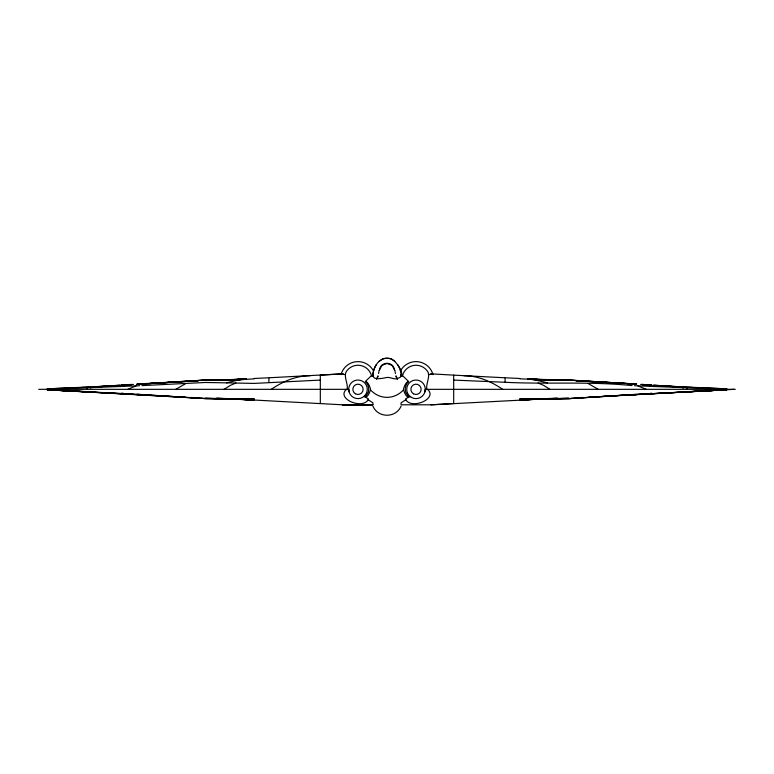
<?xml version="1.0" encoding="UTF-8"?>
<svg xmlns="http://www.w3.org/2000/svg" width="774" height="774" viewBox="0 0 774 774"><rect width="100%" height="100%" fill="white"/><g stroke="black" fill="none" stroke-linecap="round" stroke-linejoin="round"><path stroke-width="1.16" d="M144.099 383.788L146.334 383.527L143.035 383.749M90.655 387.426L90.606 387.909M365.58 381.737L365.58 381.737A10.739 10.739 0 0 1 368.356 392.108L365.309 397.13L366.334 397.672A21.362 0.832 24.7 0 1 368.492 399.113C363.703 409.901 337 399.616 345.697 389.98A19.176 6.473 13.5 0 1 347.255 389.332C348.058 383.517 343.975 377.625 345.901 372.236A13.951 13.951 0 0 1 371.472 375.603L365.309 381.534A20.685 6.927 90 0 1 370.446 388.848L370.446 389.815A20.685 6.927 90 0 1 365.309 397.13L363.799 396.482M372.749 376.27C372.991 369.372 376.212 362.038 382.714 358.933A13.216 13.216 0 0 1 391.286 358.933C395.398 360.278 407.153 375.458 398.765 377.944C395.127 380.808 389.97 376.164 385.549 377.722C382.337 378.476 371.781 380.431 373.503 375.051M90.655 387.406L90.839 386.845M408.42 381.737L408.42 381.737A10.739 10.739 0 0 0 405.644 392.108L408.691 397.13A20.685 6.927 90 0 1 403.554 389.815L403.554 388.848A20.685 6.927 -90 0 1 408.691 381.534L402.528 375.603A13.951 13.951 0 0 1 428.099 372.236C430.034 377.615 425.932 383.517 426.745 389.332A19.176 6.473 -13.5 0 1 428.303 389.98C437 399.616 410.307 409.891 405.499 399.113A21.362 0.832 -24.7 0 1 407.637 397.691L410.201 396.482M424.984 391.731L425.303 389.332M378.031 376.087L377.789 377.054A54.054 49.536 0 0 1 377.17 378.322L376.764 379.076M683.161 386.845L683.345 387.406M378.854 371.849L378.563 373.494M379.328 370.582C380.315 360.887 393.685 360.887 394.672 370.582M376.609 378.931L377.886 376.038M379.008 370.891L381.872 365.376L387 363.47L392.128 365.376L394.992 370.891M401.087 406.127C396.007 418.26 377.993 418.26 372.913 406.127M627.046 395.146L726.554 389.777L643.891 394.082L726.554 389.777L727.125 389.332L726.544 388.867A152.904 6.927 -90 0 1 726.786 388.925M371.53 376.077L372.633 375.119A414.496 4.654 -36.2 0 0 373.049 374.742M224.083 389.332L230.439 385.326L235.915 383.024M47.214 388.925A152.904 6.927 -90 0 1 47.446 388.867L46.933 389.409L47.446 389.777L129.481 394.121L129.771 393.531L131.029 393.666L131.029 394.247L205.255 398.562L254.201 399.49L235.103 399.007L343.114 404.831L372.913 404.696L342.36 404.783L372.913 404.802L372.913 402.838L368.037 399.636M726.786 389.699L726.834 389.661A152.904 6.927 90 0 1 726.438 389.767L686.064 391.779M271.306 389.332C282.713 381.543 296.036 375.69 310.074 375.748M429.086 374.635L431.64 373.881M379.096 361.342L382.743 359.01A13.1 13.1 0 0 1 391.257 359.01L394.904 361.342M405.963 399.636L401.087 402.838L401.087 404.802L431.505 404.802L542.477 398.997M403.554 389.815C394.45 399.858 379.55 399.858 370.446 389.815M341.711 374.19L342.35 373.881M185.895 383.478L175.804 389.332M425.216 389.99L426.745 389.332L735.3 389.332M141.932 385.616L205.255 382.482L226.53 382.849L239.418 379.763L254.201 378.854M667.778 386.284L677.25 386.623M127.739 389.332L136.079 385.878M120.212 386.584L127.468 384.823L133.428 384.397M129.481 394.159L47.388 389.796L205.255 398.562L254.201 398.997L205.255 398.562L136.805 394.218L146.334 395.137M90.635 387.629L93.499 387.116M519.799 378.854L568.745 380.421L543.977 379.792M342.36 373.881L344.914 374.635M96.75 386.623L106.222 386.284M528.613 379.086L568.745 380.102L636.576 384.039L568.745 380.102L531.622 379.395M240.24 379.666L246.248 379.125M127.013 384.852L121.489 385.336L123.501 385.171M320.32 380.092L254.201 383.411L226.53 382.849M650.499 393.482L651.882 393.376L642.352 394.005M123.937 385.036L131.029 384.659M650.063 393.618L568.745 398.562L519.799 399.49L538.898 399.007L519.799 400.139L540.097 398.968M128.523 384.562L121.489 385.075L131.029 384.436L131.029 384.988L129.481 385.152L129.481 384.494M239.418 379.763L205.255 380.005L136.805 384.436L205.255 380.102L242.378 379.395M128.958 384.649L131.029 384.504M640.572 384.397L646.532 384.823L653.788 386.584M636.247 394.643L636.576 394.276L568.745 398.658L519.799 398.997L568.745 398.658L651.882 393.627L648.457 393.918M136.805 384.078L205.255 380.102L240.192 379.782M90.722 386.981L120.483 385.191L90.674 387.271M146.334 383.662L138.343 384.088M228.166 380.034L222.138 380.392L228.166 380.053M234.193 379.676L246.248 378.95L246.248 379.57M627.046 395.03L635.038 394.585M235.393 379.628L246.248 378.989M342.495 373.852L269.342 377.76M544.867 398.658L556.806 398.213M726.496 389.777L643.891 394.198L643.891 393.569L642.352 393.743L642.352 394.285M343.114 373.832L320.32 375.138L320.32 403.515M430.886 404.831L453.68 403.515L453.68 375.138L430.886 373.832M146.634 383.662L137.598 384.03M149.034 383.536L159.802 382.937M163.391 382.743L171.76 382.279M177.739 381.95L184.918 381.553M190.907 381.214L198.086 380.818L190.83 381.214M148.743 383.527L159.56 382.937M163.169 382.733L172.786 382.211M177.604 381.94L184.812 381.553M575.914 397.836L583.016 397.449M589.082 397.11L597.451 396.646M602.056 396.404L611.576 395.882M615.146 395.688L625.856 395.098M627.366 394.992L636.402 394.634M636.576 394.488L642.352 394.189M726.786 389.728L734.216 389.332M216.11 380.431L228.166 379.831M231.784 379.647L246.248 378.921M557.996 398.223L544.867 398.881L568.745 398.233L519.799 399.877L538.898 399.016M47.456 388.867L93.093 386.758M48.946 388.79L77.71 387.542M686.064 391.741L726.612 389.796M254.201 378.476L268.917 377.78L268.917 382.288M217.194 380.44L229.133 379.908M235.103 379.637L245.851 379.163M139.591 385.723L47.562 389.332M245.387 379.086L205.255 380.421L230.023 379.792M97.321 386.632L106.706 386.323M81.58 387.397L93.625 387.039M533.808 379.782L568.745 380.005L635.038 384.068M235.925 379.637L242.997 379.454M453.68 380.092L504.658 382.259C547.073 384.446 589.653 381.195 632.068 385.616M627.046 394.895L629.901 394.875M38.7 389.332L347.255 389.332L348.784 389.99M627.046 383.759L629.901 383.788M642.352 384.659L643.891 384.668M47.166 389.69A152.904 6.927 -90 0 0 47.562 389.767L131.029 393.995M144.099 394.875L146.334 395.001M463.926 375.748C477.964 375.69 491.287 381.543 502.694 389.332M531.003 379.454L538.075 379.637M680.375 387.039L692.42 387.397M636.402 384.03L627.366 383.662M137.598 394.634L146.634 394.992M667.294 386.323L676.679 386.632M726.438 389.332L634.409 385.723M696.29 387.542L725.054 388.79M680.907 386.758L726.544 388.867M342.495 404.802L343.114 404.831M528.149 379.163L538.898 379.637M544.867 379.908L556.806 380.44M217.194 398.213L229.133 398.658M235.103 399.016L254.201 399.877L205.255 398.233L229.133 398.852L216.004 398.223M519.799 378.476L505.083 377.78L505.083 382.288M47.388 389.767L87.936 391.683M527.752 379.57L527.752 378.921L542.216 379.647M545.834 379.831L557.89 380.431M47.504 389.786L87.936 391.779M231.523 398.997L254.201 400.139L233.903 398.968M453.68 375.138L504.658 377.76M589.082 381.553L596.261 381.95M602.24 382.279L610.609 382.743M614.198 382.937L624.966 383.536M588.966 381.534L597.296 381.998M602.056 382.259L610.386 382.714M613.956 382.907L624.666 383.498M683.326 387.271L653.517 385.191L683.278 386.981M136.805 394.45L123.937 393.618M148.743 395.127L159.56 395.727M163.169 395.92L172.786 396.452M176.395 396.646L184.918 397.11M190.83 397.439L198.086 397.836M527.752 378.989L538.607 379.628M545.834 380.053L551.862 380.411L545.834 380.034M527.752 378.95L539.807 379.676M137.753 394.643L121.489 393.589L125.543 393.918M644.471 384.543L643.891 385.094L642.352 384.92L642.352 384.368M627.046 383.517L630.965 383.749M645.042 384.649L642.352 384.455L651.882 385.017L645.477 384.562M633.267 383.836L635.038 384.31M527.752 379.125L533.76 379.666M138.343 394.643L140.733 394.817M643.891 384.61L650.063 385.036M129.481 393.995L121.489 393.327L123.501 393.482M650.499 385.171L651.882 385.288L646.987 384.852M635.038 384.262L636.576 384.039M680.501 387.116L683.394 387.909M637.921 385.878L646.261 389.332M534.582 379.763L547.47 382.849M598.196 389.332L588.105 383.478M538.085 383.024L543.561 385.326L549.917 389.332M431.65 373.881L432.289 374.19M402.47 376.077L401.367 375.119A414.496 4.654 36.2 0 1 400.951 374.742M400.497 375.051L401.251 376.251M397.236 379.076L396.83 378.322A54.054 49.536 0 0 1 396.211 377.054L395.969 376.087M396.114 376.038L397.391 378.931M395.437 373.494L395.146 371.849M348.697 389.332L349.016 391.731M686.925 388.064L686.925 389.332M87.075 388.064L87.075 389.332M397.71 364.67A22.804 22.804 0 0 1 401.193 376.561M340.995 374.664A17.589 17.589 0 0 1 373.223 370.427M400.777 370.427A17.589 17.589 0 0 1 433.005 374.664M372.807 376.561A22.804 22.804 0 0 1 376.29 364.67M364.554 395.901L362.638 397.372A9.288 9.288 0 0 1 348.735 390.135A9.288 9.288 0 0 1 361.168 380.595A9.288 9.288 0 0 1 364.554 395.901M583.093 381.214L575.914 380.818L583.016 381.214M411.362 397.372L409.446 395.901A9.288 9.288 0 0 1 412.832 380.595A9.288 9.288 0 0 1 425.265 390.135A9.288 9.288 0 0 1 411.362 397.372M355.421 393.782A5.147 5.147 0 0 0 363.132 389.332A5.147 5.147 0 0 0 355.421 384.872A5.147 5.147 0 0 0 355.421 393.782M413.442 393.782A5.147 5.147 0 0 0 421.153 389.332A5.147 5.147 0 0 0 413.442 384.872A5.147 5.147 0 0 0 413.442 393.782"/></g></svg>
